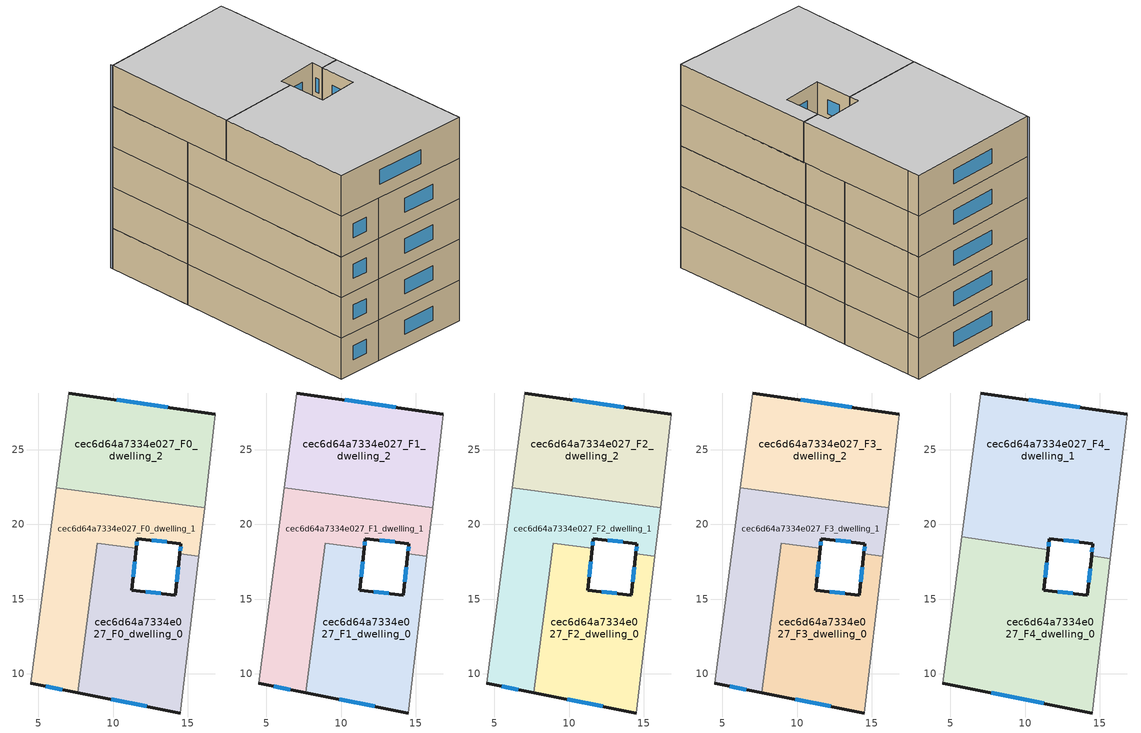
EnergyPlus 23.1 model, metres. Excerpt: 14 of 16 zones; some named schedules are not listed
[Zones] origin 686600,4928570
cec6d64a7334e027_F0_dwelling_0
 floor ground (EU_floor_Construction): 15.73,17.85 14.5,7.37 7.63,8.73 8.95,18.75 11.55,18.4 11.24,15.59 14.15,15.27 14.46,18.02 z0
 wall outside (EU_wall_Construction): 14.46,18.02 14.15,15.27 11.24,15.59 11.55,18.4 / 7.63,8.73 14.5,7.37 z0:3
 wall adiabatic (EU_wall_Construction): 14.5,7.37 15.73,17.85 z0:3
 wall to cec6d64a7334e027_F0_dwelling_1 (EU_wall_Construction): 11.55,18.4 8.95,18.75 7.63,8.73 / 15.73,17.85 14.46,18.02 z0:3
 window (EU_Window_Construction): 11.34,16.5 11.45,17.49 / 13.2,15.37 12.19,15.48 / 14.36,17.12 14.25,16.16 / 9.86,8.29 12.27,7.81 z0.98:2.02
cec6d64a7334e027_F0_dwelling_1
 floor ground (EU_floor_Construction): 16.12,21.13 15.73,17.85 14.46,18.02 14.54,18.72 11.62,19.05 11.55,18.4 8.95,18.75 7.63,8.73 4.47,9.36 6.2,22.44 z0
 wall outside (EU_wall_Construction): 11.55,18.4 11.62,19.05 14.54,18.72 14.46,18.02 / 4.47,9.36 7.63,8.73 z0:3
 wall adiabatic (EU_wall_Construction): 6.2,22.44 4.47,9.36 / 15.73,17.85 16.12,21.13 z0:3
 wall to cec6d64a7334e027_F0_dwelling_2 (EU_wall_Construction): 16.12,21.13 6.2,22.44 z0:3
 window (EU_Window_Construction): 14.52,18.49 14.49,18.24 / 12.57,18.94 13.59,18.82 / 11.57,18.61 11.6,18.84 / 5.5,9.15 6.6,8.93 z0.98:2.02
cec6d64a7334e027_F0_dwelling_2
 floor ground (EU_floor_Construction): 16.85,27.37 16.75,26.49 16.12,21.13 6.2,22.44 7.04,28.8 z0
 wall outside (EU_wall_Construction): 16.85,27.37 7.04,28.8 z0:3
 wall adiabatic (EU_wall_Construction): 16.12,21.13 16.75,26.49 16.85,27.37 / 7.04,28.8 6.2,22.44 z0:3
 window (EU_Window_Construction): 13.66,27.83 10.23,28.33 z0.98:2.02
cec6d64a7334e027_F1_dwelling_0
 floor to cec6d64a7334e027_F0_dwelling_0 (EU_floor_Construction): 15.73,17.85 14.5,7.37 7.63,8.73 8.95,18.75 11.55,18.4 11.24,15.59 14.15,15.27 14.46,18.02 z3
 wall outside (EU_wall_Construction): 14.46,18.02 14.15,15.27 11.24,15.59 11.55,18.4 / 7.63,8.73 14.5,7.37 z3:6
 wall adiabatic (EU_wall_Construction): 14.5,7.37 15.73,17.85 z3:6
 wall to cec6d64a7334e027_F1_dwelling_1 (EU_wall_Construction): 11.55,18.4 8.95,18.75 7.63,8.73 / 15.73,17.85 14.46,18.02 z3:6
 window (EU_Window_Construction): 11.34,16.5 11.45,17.49 / 13.2,15.37 12.19,15.48 / 14.36,17.12 14.25,16.16 / 9.86,8.29 12.27,7.81 z3.98:5.02
cec6d64a7334e027_F1_dwelling_1
 floor to cec6d64a7334e027_F0_dwelling_1 (EU_floor_Construction): 16.12,21.13 15.73,17.85 14.46,18.02 14.54,18.72 11.62,19.05 11.55,18.4 8.95,18.75 7.63,8.73 4.47,9.36 6.2,22.44 z3
 wall outside (EU_wall_Construction): 11.55,18.4 11.62,19.05 14.54,18.72 14.46,18.02 / 4.47,9.36 7.63,8.73 z3:6
 wall adiabatic (EU_wall_Construction): 6.2,22.44 4.47,9.36 / 15.73,17.85 16.12,21.13 z3:6
 wall to cec6d64a7334e027_F1_dwelling_2 (EU_wall_Construction): 16.12,21.13 6.2,22.44 z3:6
 window (EU_Window_Construction): 14.52,18.49 14.49,18.24 / 12.57,18.94 13.59,18.82 / 11.57,18.61 11.6,18.84 / 5.5,9.15 6.6,8.93 z3.98:5.02
cec6d64a7334e027_F1_dwelling_2
 floor to cec6d64a7334e027_F0_dwelling_2 (EU_floor_Construction): 16.85,27.37 16.75,26.49 16.12,21.13 6.2,22.44 7.04,28.8 z3
 wall outside (EU_wall_Construction): 16.85,27.37 7.04,28.8 z3:6
 wall adiabatic (EU_wall_Construction): 16.12,21.13 16.75,26.49 16.85,27.37 / 7.04,28.8 6.2,22.44 z3:6
 window (EU_Window_Construction): 13.66,27.83 10.23,28.33 z3.98:5.02
cec6d64a7334e027_F2_dwelling_0
 floor to cec6d64a7334e027_F1_dwelling_0 (EU_floor_Construction): 15.73,17.85 14.5,7.37 7.63,8.73 8.95,18.75 11.55,18.4 11.24,15.59 14.15,15.27 14.46,18.02 z6
 wall outside (EU_wall_Construction): 14.46,18.02 14.15,15.27 11.24,15.59 11.55,18.4 / 7.63,8.73 14.5,7.37 z6:9
 wall adiabatic (EU_wall_Construction): 14.5,7.37 15.73,17.85 z6:9
 wall to cec6d64a7334e027_F2_dwelling_1 (EU_wall_Construction): 11.55,18.4 8.95,18.75 7.63,8.73 / 15.73,17.85 14.46,18.02 z6:9
 window (EU_Window_Construction): 11.34,16.5 11.45,17.49 / 13.2,15.37 12.19,15.48 / 14.36,17.12 14.25,16.16 / 9.86,8.29 12.27,7.81 z6.98:8.02
cec6d64a7334e027_F2_dwelling_1
 floor to cec6d64a7334e027_F1_dwelling_1 (EU_floor_Construction): 16.12,21.13 15.73,17.85 14.46,18.02 14.54,18.72 11.62,19.05 11.55,18.4 8.95,18.75 7.63,8.73 4.47,9.36 6.2,22.44 z6
 wall outside (EU_wall_Construction): 11.55,18.4 11.62,19.05 14.54,18.72 14.46,18.02 / 4.47,9.36 7.63,8.73 z6:9
 wall adiabatic (EU_wall_Construction): 6.2,22.44 4.47,9.36 / 15.73,17.85 16.12,21.13 z6:9
 wall to cec6d64a7334e027_F2_dwelling_2 (EU_wall_Construction): 16.12,21.13 6.2,22.44 z6:9
 window (EU_Window_Construction): 14.52,18.49 14.49,18.24 / 12.57,18.94 13.59,18.82 / 11.57,18.61 11.6,18.84 / 5.5,9.15 6.6,8.93 z6.98:8.02
cec6d64a7334e027_F2_dwelling_2
 floor to cec6d64a7334e027_F1_dwelling_2 (EU_floor_Construction): 16.85,27.37 16.75,26.49 16.12,21.13 6.2,22.44 7.04,28.8 z6
 wall outside (EU_wall_Construction): 16.85,27.37 7.04,28.8 z6:9
 wall adiabatic (EU_wall_Construction): 16.12,21.13 16.75,26.49 16.85,27.37 / 7.04,28.8 6.2,22.44 z6:9
 window (EU_Window_Construction): 13.66,27.83 10.23,28.33 z6.98:8.02
cec6d64a7334e027_F3_dwelling_0
 floor to cec6d64a7334e027_F2_dwelling_0 (EU_floor_Construction): 15.73,17.85 14.5,7.37 7.63,8.73 8.95,18.75 11.55,18.4 11.24,15.59 14.15,15.27 14.46,18.02 z9
 wall outside (EU_wall_Construction): 14.46,18.02 14.15,15.27 11.24,15.59 11.55,18.4 / 7.63,8.73 14.5,7.37 z9:12
 wall adiabatic (EU_wall_Construction): 14.5,7.37 15.73,17.85 z9:12
 wall to cec6d64a7334e027_F3_dwelling_1 (EU_wall_Construction): 11.55,18.4 8.95,18.75 7.63,8.73 / 15.73,17.85 14.46,18.02 z9:12
 window (EU_Window_Construction): 11.34,16.5 11.45,17.49 / 13.2,15.37 12.19,15.48 / 14.36,17.12 14.25,16.16 / 9.86,8.29 12.27,7.81 z9.98:11.02
cec6d64a7334e027_F3_dwelling_1
 floor to cec6d64a7334e027_F2_dwelling_1 (EU_floor_Construction): 16.12,21.13 15.73,17.85 14.46,18.02 14.54,18.72 11.62,19.05 11.55,18.4 8.95,18.75 7.63,8.73 4.47,9.36 6.2,22.44 z9
 wall outside (EU_wall_Construction): 11.55,18.4 11.62,19.05 14.54,18.72 14.46,18.02 / 4.47,9.36 7.63,8.73 z9:12
 wall adiabatic (EU_wall_Construction): 6.2,22.44 4.47,9.36 / 15.73,17.85 16.12,21.13 z9:12
 wall to cec6d64a7334e027_F3_dwelling_2 (EU_wall_Construction): 16.12,21.13 6.2,22.44 z9:12
 window (EU_Window_Construction): 14.52,18.49 14.49,18.24 / 12.57,18.94 13.59,18.82 / 11.57,18.61 11.6,18.84 / 5.5,9.15 6.6,8.93 z9.98:11.02
cec6d64a7334e027_F3_dwelling_2
 floor to cec6d64a7334e027_F2_dwelling_2 (EU_floor_Construction): 16.85,27.37 16.75,26.49 16.12,21.13 6.2,22.44 7.04,28.8 z9
 wall outside (EU_wall_Construction): 16.85,27.37 7.04,28.8 z9:12
 wall adiabatic (EU_wall_Construction): 16.12,21.13 16.75,26.49 16.85,27.37 / 7.04,28.8 6.2,22.44 z9:12
 window (EU_Window_Construction): 13.66,27.83 10.23,28.33 z9.98:11.02
cec6d64a7334e027_F4_dwelling_0
 floor to cec6d64a7334e027_F3_dwelling_0 (EU_floor_Construction): 15.72,17.7 14.5,7.37 7.63,8.73 8.94,18.69 11.54,18.31 11.24,15.59 14.15,15.27 14.45,17.88 z12
 floor to cec6d64a7334e027_F3_dwelling_1 (EU_floor_Construction): 8.94,18.69 7.63,8.73 4.47,9.36 5.77,19.16 z12
 wall outside (EU_wall_Construction): 14.45,17.88 14.15,15.27 11.24,15.59 11.54,18.31 / 4.47,9.36 14.5,7.37 z12:15
 wall adiabatic (EU_wall_Construction): 5.77,19.16 4.47,9.36 / 14.5,7.37 15.72,17.7 z12:15
 wall to cec6d64a7334e027_F4_dwelling_1 (EU_wall_Construction): 11.54,18.31 5.77,19.16 / 15.72,17.7 14.45,17.88 z12:15
 window (EU_Window_Construction): 11.34,16.47 11.44,17.42 / 13.2,15.37 12.19,15.48 / 14.35,17.03 14.25,16.12 / 7.73,8.71 11.24,8.01 z12.98:14.02
 ceiling to cec6d64a7334e027_F5_dwelling_0 (EU_floor_Construction): 14.5,7.37 15.72,17.7 14.45,17.88 14.15,15.27 11.24,15.59 11.54,18.31 5.77,19.16 4.47,9.36 z15
cec6d64a7334e027_F4_dwelling_1
 floor to cec6d64a7334e027_F3_dwelling_0 (EU_floor_Construction): 11.55,18.4 11.54,18.31 8.94,18.69 8.95,18.75 z12; 15.73,17.85 15.72,17.7 14.45,17.88 14.46,18.02 z12
 floor to cec6d64a7334e027_F3_dwelling_1 (EU_floor_Construction): 16.12,21.13 15.73,17.85 14.46,18.02 14.54,18.72 11.62,19.05 11.55,18.4 8.95,18.75 8.94,18.69 5.77,19.16 6.2,22.44 z12
 floor to cec6d64a7334e027_F3_dwelling_2 (EU_floor_Construction): 16.85,27.37 16.75,26.49 16.12,21.13 6.2,22.44 7.04,28.8 z12
 wall outside (EU_wall_Construction): 11.54,18.31 11.62,19.05 14.54,18.72 14.45,17.88 / 16.85,27.37 7.04,28.8 z12:15
 wall adiabatic (EU_wall_Construction): 15.72,17.7 16.75,26.49 16.85,27.37 / 7.04,28.8 5.77,19.16 z12:15
 window (EU_Window_Construction): 14.51,18.45 14.48,18.15 / 12.57,18.94 13.59,18.82 / 11.57,18.55 11.59,18.81 / 13.66,27.83 10.23,28.33 z12.98:14.02
 ceiling to cec6d64a7334e027_F5_dwelling_1 (EU_floor_Construction): 15.72,17.7 16.75,26.49 16.85,27.37 7.04,28.8 5.77,19.16 11.54,18.31 11.62,19.05 14.54,18.72 14.45,17.88 z15
shading: 7.06,28.96 4.47,9.36 z0:15
[Building]
EU S2 Campaign: North Axis=0; Terrain=City; Solar Distribution=FullExterior
[Site:Location]
Bologna: Latitude=44.5; Longitude=11.25; Time Zone=1; Elevation=37
[SizingPeriod:WeatherFileDays]
AnnualSizingPeriod: Begin Month=1; Begin Day of Month=1; End Month=12; End Day of Month=31; Day of Week for Start Day=Monday; Use Weather File Daylight Saving Period=No; Use Weather File Rain and Snow Indicators=No
[MATERIAL]
EU_InternalMass_Material: Roughness=MediumRough; Thickness=0.1; Conductivity=1; Density=1800; Specific Heat=900; Thermal Absorptance=0.9; Solar Absorptance=0.7; Visible Absorptance=0.7
[MATERIAL:NOMASS] Roughness=MediumRough; Thermal Absorptance=0.9; Solar Absorptance=0.7; Visible Absorptance=0.7
Name | Thermal Resistance
EU_wall_NoMass | 0.905828
EU_floor_NoMass | 0.67114
[WINDOWMATERIAL:SIMPLEGLAZINGSYSTEM]
EU_Window_SimpleGlazing: UFactor=4.52486; Solar Heat Gain Coefficient=0.85; Visible Transmittance=0.85
[CONSTRUCTION]
EU_wall_Construction: EU_wall_NoMass
EU_floor_Construction: EU_floor_NoMass
EU_InternalMass_Construction: EU_InternalMass_Material
EU_Window_Construction: EU_Window_SimpleGlazing
[ZONE] Type=1; Multiplier=1; Ceiling Height=autocalculate; Floor Area=autocalculate; Part of Total Floor Area=Yes
Name | Volume
cec6d64a7334e027_F0_dwelling_0 | 189.666
cec6d64a7334e027_F1_dwelling_0; cec6d64a7334e027_F2_dwelling_0; cec6d64a7334e027_F3_dwelling_0 | 189.668
cec6d64a7334e027_F4_dwelling_0 | 284.505
cec6d64a7334e027_F0_dwelling_1; cec6d64a7334e027_F1_dwelling_1; cec6d64a7334e027_F2_dwelling_1; cec6d64a7334e027_F3_dwelling_1 | 189.669
cec6d64a7334e027_F4_dwelling_1 | 284.503
cec6d64a7334e027_F0_dwelling_2 | 189.681
cec6d64a7334e027_F1_dwelling_2; cec6d64a7334e027_F2_dwelling_2; cec6d64a7334e027_F3_dwelling_2 | 189.68
[INTERNALMASS] Construction=EU_InternalMass_Construction
Name | Zone or ZoneList | Surface Area
cec6d64a7334e027_F0_dwelling_0_EU_InternalMass | cec6d64a7334e027_F0_dwelling_0 | 63.2212
cec6d64a7334e027_F0_dwelling_1_EU_InternalMass | cec6d64a7334e027_F0_dwelling_1 | 63.2238
cec6d64a7334e027_F0_dwelling_2_EU_InternalMass | cec6d64a7334e027_F0_dwelling_2 | 63.2274
cec6d64a7334e027_F1_dwelling_0_EU_InternalMass | cec6d64a7334e027_F1_dwelling_0 | 63.2212
cec6d64a7334e027_F1_dwelling_1_EU_InternalMass | cec6d64a7334e027_F1_dwelling_1 | 63.2238
cec6d64a7334e027_F1_dwelling_2_EU_InternalMass | cec6d64a7334e027_F1_dwelling_2 | 63.2274
cec6d64a7334e027_F2_dwelling_0_EU_InternalMass | cec6d64a7334e027_F2_dwelling_0 | 63.2212
cec6d64a7334e027_F2_dwelling_1_EU_InternalMass | cec6d64a7334e027_F2_dwelling_1 | 63.2238
cec6d64a7334e027_F2_dwelling_2_EU_InternalMass | cec6d64a7334e027_F2_dwelling_2 | 63.2274
cec6d64a7334e027_F3_dwelling_0_EU_InternalMass | cec6d64a7334e027_F3_dwelling_0 | 63.2212
cec6d64a7334e027_F3_dwelling_1_EU_InternalMass | cec6d64a7334e027_F3_dwelling_1 | 63.2238
cec6d64a7334e027_F3_dwelling_2_EU_InternalMass | cec6d64a7334e027_F3_dwelling_2 | 63.2274
cec6d64a7334e027_F4_dwelling_0_EU_InternalMass | cec6d64a7334e027_F4_dwelling_0 | 94.8354
cec6d64a7334e027_F4_dwelling_1_EU_InternalMass | cec6d64a7334e027_F4_dwelling_1 | 94.8382
[OTHEREQUIPMENT] Fuel Type=Electricity; Design Level Calculation Method=Watts/Area; Power per Zone Floor Area=1; Fraction Latent=0; Fraction Radiant=0; Fraction Lost=0; Carbon Dioxide Generation Rate=0; EndUse Subcategory=EU_Step8_InternalGains
Name | Zone or ZoneList or Space or SpaceList | Schedule
EU_Step8_InternalGain_cec6d64a7334e027_F0_dwelling_0_f000 | cec6d64a7334e027_F0_dwelling_0 | EU_Step8_GainSchedule_cec6d64a7334e027_F0_dwelling_0_f000
EU_Step8_InternalGain_cec6d64a7334e027_F0_dwelling_1_f000 | cec6d64a7334e027_F0_dwelling_1 | EU_Step8_GainSchedule_cec6d64a7334e027_F0_dwelling_1_f000
EU_Step8_InternalGain_cec6d64a7334e027_F0_dwelling_2_f000 | cec6d64a7334e027_F0_dwelling_2 | EU_Step8_GainSchedule_cec6d64a7334e027_F0_dwelling_2_f000
EU_Step8_InternalGain_cec6d64a7334e027_F1_dwelling_0_f000 | cec6d64a7334e027_F1_dwelling_0 | EU_Step8_GainSchedule_cec6d64a7334e027_F1_dwelling_0_f000
EU_Step8_InternalGain_cec6d64a7334e027_F1_dwelling_1_f000 | cec6d64a7334e027_F1_dwelling_1 | EU_Step8_GainSchedule_cec6d64a7334e027_F1_dwelling_1_f000
EU_Step8_InternalGain_cec6d64a7334e027_F1_dwelling_2_f000 | cec6d64a7334e027_F1_dwelling_2 | EU_Step8_GainSchedule_cec6d64a7334e027_F1_dwelling_2_f000
EU_Step8_InternalGain_cec6d64a7334e027_F2_dwelling_0_f000 | cec6d64a7334e027_F2_dwelling_0 | EU_Step8_GainSchedule_cec6d64a7334e027_F2_dwelling_0_f000
EU_Step8_InternalGain_cec6d64a7334e027_F2_dwelling_1_f000 | cec6d64a7334e027_F2_dwelling_1 | EU_Step8_GainSchedule_cec6d64a7334e027_F2_dwelling_1_f000
EU_Step8_InternalGain_cec6d64a7334e027_F2_dwelling_2_f000 | cec6d64a7334e027_F2_dwelling_2 | EU_Step8_GainSchedule_cec6d64a7334e027_F2_dwelling_2_f000
EU_Step8_InternalGain_cec6d64a7334e027_F3_dwelling_0_f000 | cec6d64a7334e027_F3_dwelling_0 | EU_Step8_GainSchedule_cec6d64a7334e027_F3_dwelling_0_f000
EU_Step8_InternalGain_cec6d64a7334e027_F3_dwelling_1_f000 | cec6d64a7334e027_F3_dwelling_1 | EU_Step8_GainSchedule_cec6d64a7334e027_F3_dwelling_1_f000
EU_Step8_InternalGain_cec6d64a7334e027_F3_dwelling_2_f000 | cec6d64a7334e027_F3_dwelling_2 | EU_Step8_GainSchedule_cec6d64a7334e027_F3_dwelling_2_f000
EU_Step8_InternalGain_cec6d64a7334e027_F4_dwelling_0_f000 | cec6d64a7334e027_F4_dwelling_0 | EU_Step8_GainSchedule_cec6d64a7334e027_F4_dwelling_0_f000
EU_Step8_InternalGain_cec6d64a7334e027_F4_dwelling_1_f000 | cec6d64a7334e027_F4_dwelling_1 | EU_Step8_GainSchedule_cec6d64a7334e027_F4_dwelling_1_f000
[ZONEVENTILATION:DESIGNFLOWRATE] Schedule=EU_AlwaysOn; Design Flow Rate Calculation Method=AirChanges/Hour; Air Changes per Hour=0.73129; Ventilation Type=Natural; Fan Pressure Rise=0; Fan Total Efficiency=1; Constant Term Coefficient=1; Temperature Term Coefficient=0; Velocity Term Coefficient=0; Velocity Squared Term Coefficient=0; Minimum Indoor Temperature=-100; Maximum Indoor Temperature=100; Delta Temperature=-100; Minimum Outdoor Temperature=-100; Maximum Outdoor Temperature=100; Maximum Wind Speed=40
Name | Zone or ZoneList or Space or SpaceList
EU_ConstantAir_cec6d64a7334e027_F0_dwelling_0 | cec6d64a7334e027_F0_dwelling_0
EU_ConstantAir_cec6d64a7334e027_F0_dwelling_1 | cec6d64a7334e027_F0_dwelling_1
EU_ConstantAir_cec6d64a7334e027_F0_dwelling_2 | cec6d64a7334e027_F0_dwelling_2
EU_ConstantAir_cec6d64a7334e027_F1_dwelling_0 | cec6d64a7334e027_F1_dwelling_0
EU_ConstantAir_cec6d64a7334e027_F1_dwelling_1 | cec6d64a7334e027_F1_dwelling_1
EU_ConstantAir_cec6d64a7334e027_F1_dwelling_2 | cec6d64a7334e027_F1_dwelling_2
EU_ConstantAir_cec6d64a7334e027_F2_dwelling_0 | cec6d64a7334e027_F2_dwelling_0
EU_ConstantAir_cec6d64a7334e027_F2_dwelling_1 | cec6d64a7334e027_F2_dwelling_1
EU_ConstantAir_cec6d64a7334e027_F2_dwelling_2 | cec6d64a7334e027_F2_dwelling_2
EU_ConstantAir_cec6d64a7334e027_F3_dwelling_0 | cec6d64a7334e027_F3_dwelling_0
EU_ConstantAir_cec6d64a7334e027_F3_dwelling_1 | cec6d64a7334e027_F3_dwelling_1
EU_ConstantAir_cec6d64a7334e027_F3_dwelling_2 | cec6d64a7334e027_F3_dwelling_2
EU_ConstantAir_cec6d64a7334e027_F4_dwelling_0 | cec6d64a7334e027_F4_dwelling_0
EU_ConstantAir_cec6d64a7334e027_F4_dwelling_1 | cec6d64a7334e027_F4_dwelling_1
[HVACTEMPLATE:THERMOSTAT] Constant Heating Setpoint=20; Constant Cooling Setpoint=50
EU_HeatOnly_cec6d64a7334e027_F0_dwelling_0; EU_HeatOnly_cec6d64a7334e027_F0_dwelling_1; EU_HeatOnly_cec6d64a7334e027_F0_dwelling_2; EU_HeatOnly_cec6d64a7334e027_F1_dwelling_0; EU_HeatOnly_cec6d64a7334e027_F1_dwelling_1; EU_HeatOnly_cec6d64a7334e027_F1_dwelling_2; EU_HeatOnly_cec6d64a7334e027_F2_dwelling_0; EU_HeatOnly_cec6d64a7334e027_F2_dwelling_1; EU_HeatOnly_cec6d64a7334e027_F2_dwelling_2; EU_HeatOnly_cec6d64a7334e027_F3_dwelling_0; EU_HeatOnly_cec6d64a7334e027_F3_dwelling_1; EU_HeatOnly_cec6d64a7334e027_F3_dwelling_2; EU_HeatOnly_cec6d64a7334e027_F4_dwelling_0; EU_HeatOnly_cec6d64a7334e027_F4_dwelling_1; EU_HeatOnly_cec6d64a7334e027_F5_dwelling_0; EU_HeatOnly_cec6d64a7334e027_F5_dwelling_1
[HVACTEMPLATE:ZONE:IDEALLOADSAIRSYSTEM] System Availability Schedule=EU_AlwaysOn; Maximum Heating Supply Air Temperature=50; Minimum Cooling Supply Air Temperature=13; Maximum Heating Supply Air Humidity Ratio=0.0156; Minimum Cooling Supply Air Humidity Ratio=0.0077; Heating Limit=NoLimit; Cooling Limit=NoLimit; Heating Availability Schedule=EU_AlwaysOn; Cooling Availability Schedule=EU_CoolingOff; Dehumidification Control Type=ConstantSensibleHeatRatio; Cooling Sensible Heat Ratio=0.7; Dehumidification Setpoint=60; Humidification Control Type=None; Humidification Setpoint=30; Outdoor Air Method=None; Outdoor Air Flow Rate per Person=0.00944; Outdoor Air Flow Rate per Zone Floor Area=0; Outdoor Air Flow Rate per Zone=0; Demand Controlled Ventilation Type=None; Outdoor Air Economizer Type=NoEconomizer; Heat Recovery Type=None; Sensible Heat Recovery Effectiveness=0.7; Latent Heat Recovery Effectiveness=0.65
Name | Template Thermostat
cec6d64a7334e027_F0_dwelling_0 | EU_HeatOnly_cec6d64a7334e027_F0_dwelling_0
cec6d64a7334e027_F0_dwelling_1 | EU_HeatOnly_cec6d64a7334e027_F0_dwelling_1
cec6d64a7334e027_F0_dwelling_2 | EU_HeatOnly_cec6d64a7334e027_F0_dwelling_2
cec6d64a7334e027_F1_dwelling_0 | EU_HeatOnly_cec6d64a7334e027_F1_dwelling_0
cec6d64a7334e027_F1_dwelling_1 | EU_HeatOnly_cec6d64a7334e027_F1_dwelling_1
cec6d64a7334e027_F1_dwelling_2 | EU_HeatOnly_cec6d64a7334e027_F1_dwelling_2
cec6d64a7334e027_F2_dwelling_0 | EU_HeatOnly_cec6d64a7334e027_F2_dwelling_0
cec6d64a7334e027_F2_dwelling_1 | EU_HeatOnly_cec6d64a7334e027_F2_dwelling_1
cec6d64a7334e027_F2_dwelling_2 | EU_HeatOnly_cec6d64a7334e027_F2_dwelling_2
cec6d64a7334e027_F3_dwelling_0 | EU_HeatOnly_cec6d64a7334e027_F3_dwelling_0
cec6d64a7334e027_F3_dwelling_1 | EU_HeatOnly_cec6d64a7334e027_F3_dwelling_1
cec6d64a7334e027_F3_dwelling_2 | EU_HeatOnly_cec6d64a7334e027_F3_dwelling_2
cec6d64a7334e027_F4_dwelling_0 | EU_HeatOnly_cec6d64a7334e027_F4_dwelling_0
cec6d64a7334e027_F4_dwelling_1 | EU_HeatOnly_cec6d64a7334e027_F4_dwelling_1
